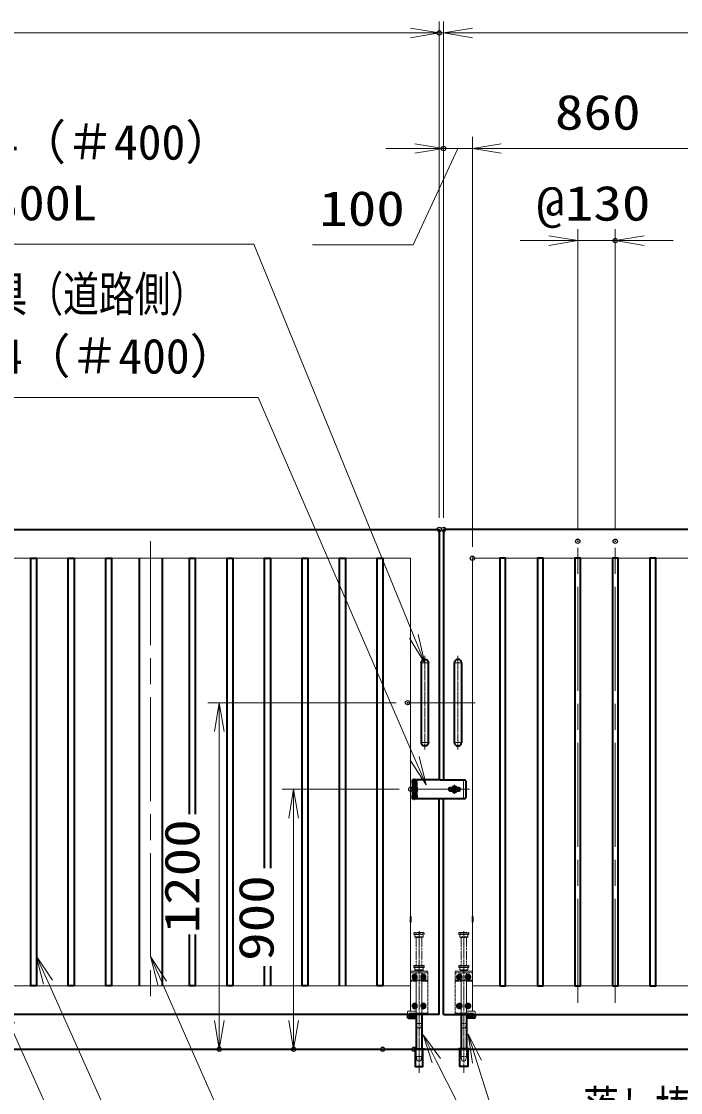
# Model space of a CAD drawing. Units: millimetres at full size. Extents: x -11880 to 11880, y -8400 to 8400.
# Drawn here: x 283 to 2567, y -979 to 2729 of the extents above; entities that cross this region are included whole.
import ezdxf
from ezdxf.enums import TextEntityAlignment as Align

# ---------------------------------------------------------------- set-up
doc = ezdxf.new("R2010")
doc.units = ezdxf.units.MM
doc.header["$LTSCALE"] = 30
doc.header["$PDMODE"] = 32
doc.header["$PDSIZE"] = 15
for name, pattern in [('DASHED', [7.5, 6, -1.5]), ('USER1', [18, 12, -1.5, 3, -1.5]), ('USER2', [9, 6, -0.75, 1.5, -0.75]), ('USER3', [1.125, 0.75, -0.125, 0.125, -0.125])]:
    doc.linetypes.add(name, pattern=pattern)
for name, color, linetype, lineweight in [('0-1_外形線', 7, 'Continuous', 35), ('0-2_軸線', 200, 'USER1', 15), ('0-3_細線', 2, 'Continuous', 35), ('0-4_寸法線', 4, 'Continuous', 18), ('0-5_0', 7, 'Continuous', 18), ('0-7_隠れ線', 140, 'DASHED', 18), ('0-9_01', 7, 'Continuous', 18), ('0-A_AM_0N', 7, 'Continuous', 50), ('0-B_AM_7N', 6, 'USER2', 18), ('0-C_想像線', 112, 'USER3', 15)]:
    doc.layers.add(name, color=color, linetype=linetype, lineweight=lineweight)
doc.layers.add('0-6_Defpoints', color=7, linetype='Continuous')
doc.styles.add('ＭＳ ゴシック', font='')
doc.styles.get('ＭＳ ゴシック').set_extended_font_data('MS Gothic')

# ---------------------------------------------------------------- blocks, each defined once
blk = doc.blocks.new('S235')
at = {"layer": '0-4_寸法線'}
for points in [[(11143921.4, 86175870.4), (11112649.4, 86175870.4), (11080065, 86248624.9), (11078838.7, 86251362.8)], [(11080521.3, 86248829.2), (11078838.7, 86251362.8), (11079608.6, 86248420.5)]]:
    blk.add_lwpolyline(points, dxfattribs=at)
at = {"layer": '0-4_寸法線', "color": 254, "style": 'ＭＳ ゴシック', "width": 1.2}
for s, p in [('STKR400', (11116417.4, 86183570.9)), ('100x50x2.3t', (11115985.4, 86177270.9))]:
    blk.add_text(s, height=3637, dxfattribs=at).set_placement(p, align=Align.BOTTOM_LEFT)
blk = doc.blocks.new('S236')
at = {"layer": '0-4_寸法線'}
for points in [[(11139950.3, 86191600), (11111558.3, 86191600), (11083995.4, 86253084.1), (11082768.2, 86255821.6)], [(11084451.6, 86253288.6), (11082768.2, 86255821.6), (11083539.1, 86252879.6)]]:
    blk.add_lwpolyline(points, dxfattribs=at)
at = {"layer": '0-4_寸法線', "color": 254, "style": 'ＭＳ ゴシック', "width": 1.2}
for s, p in [('STKMR290', (11115326.3, 86199300.5)), ('30x20x1.6t', (11115326.3, 86193000.5))]:
    blk.add_text(s, height=3637, dxfattribs=at).set_placement(p, align=Align.BOTTOM_LEFT)
blk = doc.blocks.new('S237')
at = {"layer": '0-4_寸法線'}
for points in [[(11144952.3, 86207352.7), (11115984.3, 86207352.7), (11095862.1, 86252994), (11094651.9, 86255739)], [(11096319.6, 86253195.7), (11094651.9, 86255739), (11095404.6, 86252792.2)]]:
    blk.add_lwpolyline(points, dxfattribs=at)
at = {"layer": '0-4_寸法線', "color": 254, "style": 'ＭＳ ゴシック', "width": 1.2}
for s, p in [('STKMR370', (11119752.3, 86215053.3)), ('80x40x2.3t', (11119752.3, 86208753.3))]:
    blk.add_text(s, height=3637, dxfattribs=at).set_placement(p, align=Align.BOTTOM_LEFT)
blk = doc.blocks.new('_Open')
at = {"layer": '0-5_0', "color": 4}
blk.add_line((-30, 5), (0, 0), dxfattribs=at)
blk.add_lwpolyline([(-30, -5), (0, 0), (-30, 0)], dxfattribs=at)
blk = doc.blocks.new('A$C130E4F3B')
at = {"layer": '0-1_外形線'}
for p, q in [((-375, -4125), (-375, 4125)), ((375, 4125), (375, -4125))]:
    blk.add_line(p, q, dxfattribs=at)
for centre, start, end in [((0, 4125), 0, 180), ((0, -4125), 180, 0)]:
    blk.add_arc(centre, 375, start, end, dxfattribs=at)
at = {"layer": '0-2_軸線'}
for p, q in [((0, 4877.9), (0, -4877.9)), ((0, 4125), (-412.5, 4125)), ((0, 4125), (412.5, 4125)), ((0, -4125), (-412.5, -4125)), ((0, -4125), (412.5, -4125))]:
    blk.add_line(p, q, dxfattribs=at)
at = {"layer": '0-2_軸線', "linetype": 'USER2'}
blk.add_line((-1779.7, 0), (1779.7, 0), dxfattribs=at)
blk = doc.blocks.new('U111')
at = {"layer": '0-A_AM_0N'}
blk.add_lwpolyline([(645, 3787.4), (450, 3674.8), (255, 3787.4), (255, 4012.6), (450, 4125.2), (645, 4012.6)], close=True, dxfattribs=at)
blk.add_circle((450, 3900), 195, dxfattribs=at)
blk.add_circle((450, 3900), 195, dxfattribs=at)
at = {"layer": '0-B_AM_7N'}
for p, q in [((697.7, 3900), (202.3, 3900)), ((450, 4147.7), (450, 3652.3))]:
    blk.add_line(p, q, dxfattribs=at)
blk = doc.blocks.new('U112')
at = {"layer": '0-A_AM_0N'}
blk.add_lwpolyline([(-255, 3787.4), (-450, 3674.8), (-645, 3787.4), (-645, 4012.6), (-450, 4125.2), (-255, 4012.6)], close=True, dxfattribs=at)
blk.add_circle((-450, 3900), 195, dxfattribs=at)
blk.add_circle((-450, 3900), 195, dxfattribs=at)
at = {"layer": '0-B_AM_7N'}
for p, q in [((-202.3, 3900), (-697.7, 3900)), ((-450, 4147.7), (-450, 3652.3))]:
    blk.add_line(p, q, dxfattribs=at)
blk = doc.blocks.new('U113')
at = {"layer": '0-A_AM_0N'}
blk.add_lwpolyline([(645, 787.4), (450, 674.8), (255, 787.4), (255, 1012.6), (450, 1125.2), (645, 1012.6)], close=True, dxfattribs=at)
blk.add_circle((450, 900), 195, dxfattribs=at)
blk.add_circle((450, 900), 195, dxfattribs=at)
at = {"layer": '0-B_AM_7N'}
for p, q in [((450, 1147.7), (450, 652.3)), ((697.7, 900), (202.3, 900))]:
    blk.add_line(p, q, dxfattribs=at)
blk = doc.blocks.new('U114')
at = {"layer": '0-A_AM_0N'}
blk.add_lwpolyline([(-255, 787.4), (-450, 674.8), (-645, 787.4), (-645, 1012.6), (-450, 1125.2), (-255, 1012.6)], close=True, dxfattribs=at)
blk.add_circle((-450, 900), 195, dxfattribs=at)
blk.add_circle((-450, 900), 195, dxfattribs=at)
at = {"layer": '0-B_AM_7N'}
for p, q in [((-450, 1147.7), (-450, 652.3)), ((-202.3, 900), (-697.7, 900))]:
    blk.add_line(p, q, dxfattribs=at)
blk = doc.blocks.new('A$C7BA44824')
at = {"layer": '0-1_外形線'}
for p, q in [((-285, 0), (-285, -3540)), ((285, 0), (285, -3540)), ((1185, 0), (1185, -270)), ((1095, -360), (285, -360))]:
    blk.add_line(p, q, dxfattribs=at)
for points in [[(975, 0), (975, -150), (285, -150)], [(408, -3600), (408, -5400), (-408, -5400), (-408, -3600)]]:
    blk.add_lwpolyline(points, dxfattribs=at)
blk.add_lwpolyline([(525, -3540), (-525, -3540), (-525, -3600), (525, -3600)], close=True, dxfattribs=at)
blk.add_arc((1095, -270), 90, 270, 0, dxfattribs=at)
at = {"layer": '0-2_軸線'}
blk.add_line((0, -6032.5), (0, 8659.7), dxfattribs=at)
at = {"layer": '0-7_隠れ線'}
for p, q in [((-900, 4500), (900, 4500)), ((-900, 0), (-900, 4500)), ((-495, 5100), (-525, 5070)), ((-525, 4920), (-525, 5070)), ((525, 5070), (-525, 5070)), ((-495, 4890), (-525, 4920)), ((-525, 4920), (525, 4920)), ((-495, 5100), (495, 5100)), ((495, 4890), (-495, 4890)), ((-420, 4650), (-420, 4890)), ((-420, 4650), (-360, 4590)), ((420, 4650), (-420, 4650)), ((360, 4590), (-360, 4590)), ((-285, 4500), (-285, 4590)), ((285, 4590), (285, 4500)), ((420, 4650), (360, 4590)), ((420, 4650), (420, 4890)), ((495, 5100), (525, 5070)), ((525, 4920), (495, 4890)), ((525, 4920), (525, 5070)), ((900, 4500), (900, 360)), ((900, 4350), (-900, 4350)), ((-900, 3570), (-232.9, 3570)), ((-900, 3480), (-211.7, 3480)), ((-285, 4350), (-285, 3570)), ((-285, 3480), (-285, 150)), ((-119.3, 3626.8), (-232.9, 3570)), ((-79, 3546.3), (-211.7, 3480)), ((-119.3, 3626.8), (-79, 3546.3)), ((119.3, 3626.8), (79, 3546.3)), ((79, 3546.3), (211.7, 3480)), ((232.9, 3570), (119.3, 3626.8)), ((211.7, 3480), (900, 3480)), ((900, 3570), (232.9, 3570)), ((285, 4350), (285, 4029.9)), ((285, 3770.1), (285, 3570)), ((285, 3480), (285, 150)), ((-120, 150), (-900, 150)), ((-120, 0), (-900, 0)), ((-120, 150), (-120, 0)), ((120, 0), (-120, 0)), ((900, 150), (120, 150)), ((120, 150), (120, 0)), ((900, 0), (120, 0)), ((285, 360), (1095, 360)), ((900, 150), (900, 0)), ((1185, 270), (1185, 0)), ((-180, -1380), (-285, -930)), ((285, -930), (-285, -930)), ((180, -1380), (285, -930)), ((180, -1380), (-180, -1380)), ((-378, -5400), (-378, -3600)), ((-375, -3600), (-375, -3540)), ((-285, -4350), (-285, -3540)), ((-180, -4800), (-285, -4350)), ((285, -4350), (-285, -4350)), ((180, -4800), (285, -4350)), ((285, -3540), (285, -4350)), ((375, -3600), (375, -3540)), ((378, -5400), (378, -3600)), ((180, -4800), (-180, -4800))]:
    blk.add_line(p, q, dxfattribs=at)
blk.add_lwpolyline([(285, 150), (975, 150), (975, 0)], dxfattribs=at)
blk.add_arc((1095, 270), 90, 0, 90, dxfattribs=at)
at = {"layer": '0-C_想像線'}
for p, q in [((-495, 8520), (-525, 8490)), ((-525, 8340), (-525, 8490)), ((525, 8490), (-525, 8490)), ((-495, 8310), (-525, 8340)), ((-525, 8340), (525, 8340)), ((-495, 8520), (495, 8520)), ((495, 8310), (-495, 8310)), ((-420, 8070), (-420, 8310)), ((-420, 8070), (-360, 8010)), ((420, 8070), (-420, 8070)), ((360, 8010), (-360, 8010)), ((-285, 5100), (-285, 8010)), ((285, 5100), (285, 8010)), ((420, 8070), (360, 8010)), ((420, 8070), (420, 8310)), ((495, 8520), (525, 8490)), ((525, 8340), (495, 8310)), ((525, 8340), (525, 8490))]:
    blk.add_line(p, q, dxfattribs=at)
at = {"layer": '0-A_AM_0N'}
for name in ['U112', 'U111', 'U114', 'U113']:
    blk.add_blockref(name, (0, 0), dxfattribs=at)
blk = doc.blocks.new('S246')
at = {"layer": '0-4_寸法線'}
for points in [[(11066508.2, 86329713.7), (11105383.4, 86329713.7), (11122020.2, 86288997.8), (11123155, 86286220.7)], [(11121557.4, 86288808.7), (11123155, 86286220.7), (11122483.1, 86289186.9)]]:
    blk.add_lwpolyline(points, dxfattribs=at)
at = {"layer": '0-4_寸法線', "color": 254, "style": 'ＭＳ ゴシック'}
for s, width, p in [('両取手', 0.75, (11066508.2, 86343865.5)), ('φ25-300L', 1.1, (11065903.4, 86331114.3))]:
    blk.add_text(s, height=3637, dxfattribs=dict(at, width=width)).set_placement(p, align=Align.BOTTOM_LEFT)
blk.add_text('SUS304（＃400）', height=3637, dxfattribs=at).set_placement((11066076.2, 86337414.3), align=Align.BOTTOM_LEFT)
blk = doc.blocks.new('S247')
at = {"layer": '0-4_寸法線'}
for points in [[(11166818.1, 86223083), (11135430.9, 86223083), (11128582.6, 86244807.6), (11127680.7, 86247668.8)], [(11129059.5, 86244957.9), (11127680.7, 86247668.8), (11128105.8, 86244657.2)]]:
    blk.add_lwpolyline(points, dxfattribs=at)
at = {"layer": '0-4_寸法線', "color": 254, "style": 'ＭＳ ゴシック'}
for s, width, p in [('落し棒（建物側）', 0.75, (11139630.9, 86237083.6)), ('SUS304 φ19', 1.1, (11139198.9, 86230783.6)), ('電解研磨', 0.75, (11139630.9, 86224483.6))]:
    blk.add_text(s, height=3637, dxfattribs=dict(at, width=width)).set_placement(p, align=Align.BOTTOM_LEFT)
blk = doc.blocks.new('S248')
at = {"layer": '0-4_寸法線'}
for points in [[(11066963.3, 86313792), (11105838.5, 86313792), (11122101.9, 86276328.4), (11123296.5, 86273576.5)], [(11121643.3, 86276129.3), (11123296.5, 86273576.5), (11122560.6, 86276527.5)]]:
    blk.add_lwpolyline(points, dxfattribs=at)
at = {"layer": '0-4_寸法線', "color": 254, "style": 'ＭＳ ゴシック', "width": 0.75}
blk.add_text('打掛金具（道路側）', height=3637, dxfattribs=at).set_placement((11066963.3, 86321643.8), align=Align.BOTTOM_LEFT)
at = {"layer": '0-4_寸法線', "color": 254, "style": 'ＭＳ ゴシック'}
blk.add_text('SUS304（＃400）', height=3637, dxfattribs=at).set_placement((11066531.3, 86315192.6), align=Align.BOTTOM_LEFT)
blk = doc.blocks.new('S249')
at = {"layer": '0-4_寸法線'}
for points in [[(11135430.9, 86223083), (11124352.4, 86244919), (11122995.1, 86247594.4)], [(11124798.3, 86245145.2), (11122995.1, 86247594.4), (11123906.5, 86244692.8)]]:
    blk.add_lwpolyline(points, dxfattribs=at)

msp = doc.modelspace()

# ---------------------------------------------------------------- linework, layer by layer
at = {"layer": '0-1_外形線'}
for p, q in [((690.54, 870.69), (690.54, -609.31)), ((770.54, 870.69), (770.54, -609.31)), ((1733.4, 103.19), (1653.04, 103.19)), ((1733.4, 103.19), (1819.04, 103.19)), ((1734.4, 103.19), (1739.4, 103.19)), ((1774.38, 75.69), (1768.04, 75.69)), ((1798.04, 75.69), (1791.7, 75.69)), ((1823.04, 99.19), (1819.04, 103.19)), ((1823.04, 99.19), (1823.04, 42.19)), ((1650.04, 63.19), (1650.04, 57.44)), ((1819.04, 38.19), (1653.04, 38.19)), ((1730.54, -709.31), (1730.54, 38.19)), ((1745.54, -709.31), (1745.54, 38.19)), ((1768.04, 65.69), (1774.38, 65.69)), ((1769.04, 73.19), (1770.79, 73.19)), ((1769.04, 68.19), (1769.04, 73.19)), ((1769.04, 68.19), (1770.79, 68.19)), ((1770.79, 73.19), (1797.04, 73.19)), ((1797.04, 68.19), (1770.79, 68.19)), ((1791.7, 65.69), (1798.04, 65.69)), ((1797.04, 68.19), (1797.04, 73.19)), ((1819.04, 38.19), (1823.04, 42.19)), ((1630.54, -369.81), (1630.54, -388.81)), ((1845.54, -369.81), (1845.54, -388.81)), ((1125.54, -609.31), (1125.54, -541.08)), ((1145.54, -541.08), (1145.54, -609.31)), ((1730.54, -709.31), (-269.46, -709.31)), ((1745.54, -709.31), (3745.54, -709.31)), ((-899.46, -829.31), (4375.54, -829.31))]:
    msp.add_line(p, q, dxfattribs=at)
for points in [[(-269.46, 970.69), (1730.54, 970.69), (1730.54, 103.19)], [(3745.54, 970.69), (1745.54, 970.69), (1745.54, 103.19)], [(865.54, -15.37), (865.54, 870.69), (885.54, 870.69), (885.54, -15.37)], [(1125.54, -202.63), (1125.54, 870.69), (1145.54, 870.69), (1145.54, -202.63)], [(1385.54, -609.31), (1385.54, 870.69), (1405.54, 870.69), (1405.54, -609.31)], [(885.54, -431.98), (885.54, -609.31), (865.54, -609.31), (865.54, -431.98)]]:
    msp.add_lwpolyline(points, dxfattribs=at)
for points in [[(335.54, -609.31), (315.54, -609.31), (315.54, 870.69), (335.54, 870.69)], [(465.54, -609.31), (445.54, -609.31), (445.54, 870.69), (465.54, 870.69)], [(595.54, -609.31), (575.54, -609.31), (575.54, 870.69), (595.54, 870.69)], [(1015.54, -609.31), (995.54, -609.31), (995.54, 870.69), (1015.54, 870.69)], [(1275.54, -609.31), (1255.54, -609.31), (1255.54, 870.69), (1275.54, 870.69)], [(1535.54, -609.31), (1515.54, -609.31), (1515.54, 870.69), (1535.54, 870.69)], [(1940.54, -609.31), (1960.54, -609.31), (1960.54, 870.69), (1940.54, 870.69)], [(2070.54, -609.31), (2090.54, -609.31), (2090.54, 870.69), (2070.54, 870.69)], [(2200.54, -609.31), (2220.54, -609.31), (2220.54, 870.69), (2200.54, 870.69)], [(2330.54, -609.31), (2350.54, -609.31), (2350.54, 870.69), (2330.54, 870.69)], [(2460.54, -609.31), (2480.54, -609.31), (2480.54, 870.69), (2460.54, 870.69)]]:
    msp.add_lwpolyline(points, close=True, dxfattribs=at)
for centre, radius, start, end in [((1768.04, 70.69), 5, 90, 270), ((1783.04, 70.69), 10, 30, 150), ((1798.04, 70.69), 5, 270, 90), ((1783.04, 70.69), 10, 210, 330)]:
    msp.add_arc(centre, radius, start, end, dxfattribs=at)
at = {"layer": '0-2_軸線'}
for p, q in [((730.54, 929.69), (730.54, -668.31)), ((2210.54, -668.31), (2210.54, 929.69)), ((2340.54, -668.31), (2340.54, 929.69)), ((1644.04, 108.07), (1644.04, 33.31)), ((1783.04, 55.37), (1783.04, 86)), ((1835.72, 70.69), (1632.21, 70.69))]:
    msp.add_line(p, q, dxfattribs=at)
at = {"layer": '0-3_細線'}
for p, q in [((1650.04, 103.19), (1638.04, 103.19)), ((1638.04, 91.69), (1653.04, 91.69)), ((1638.04, 91.69), (1638.04, 78.19)), ((1638.04, 78.19), (1653.04, 78.19)), ((1638.04, 63.69), (1638.04, 77.69)), ((1638.04, 77.69), (1653.04, 77.69)), ((1650.04, 92.19), (1650.04, 103.19)), ((1650.04, 103.19), (1653.04, 103.19)), ((1650.04, 91.69), (1650.04, 78.19)), ((1650.04, 63.69), (1650.04, 77.69)), ((1653.04, 91.69), (1653.04, 103.19)), ((1653.04, 77.69), (1653.04, 92.19)), ((1653.04, 78.19), (1653.04, 63.19)), ((1653.04, 63.69), (1638.04, 63.69)), ((1653.04, 63.19), (1638.04, 63.19)), ((1638.04, 63.19), (1638.04, 49.69)), ((1638.04, 49.69), (1653.04, 49.69)), ((1638.04, 49.19), (1653.04, 49.19)), ((1653.04, 38.19), (1644.04, 38.19)), ((1650.04, 57.44), (1650.04, 49.69)), ((1650.04, 38.19), (1650.04, 49.19)), ((1653.04, 49.19), (1653.04, 63.69)), ((1653.04, 49.69), (1653.04, 38.19)), ((1738.04, -829.31), (2222.39, -829.31))]:
    msp.add_line(p, q, dxfattribs=at)
for points in [[(1653.04, 92.19), (1638.04, 92.19), (1638.04, 103.19)], [(1644.04, 38.19), (1638.04, 38.19), (1638.04, 49.19)]]:
    msp.add_lwpolyline(points, dxfattribs=at)
at = {"layer": '0-4_寸法線'}
for p, q in [((1730.54, 1010.69), (1730.54, 2729.25)), ((1730.54, 1010.69), (1730.54, 2729.25)), ((1745.54, 1010.69), (1745.54, 2729.25)), ((1745.54, 1010.69), (1745.54, 2729.25)), ((1730.54, 2689.25), (-269.46, 2689.25)), ((1630.54, 2689.25), (1530.54, 2689.25)), ((1745.54, 2689.25), (1730.54, 2689.25)), ((1745.54, 2689.25), (3745.54, 2689.25)), ((1845.54, 2689.25), (1945.54, 2689.25)), ((1745.54, 1010.69), (1745.54, 2329.25)), ((1845.54, 910.69), (1845.54, 2329.25)), ((1845.54, 910.69), (1845.54, 2329.25)), ((1645.54, 2289.25), (1545.54, 2289.25)), ((1845.54, 2289.25), (1745.54, 2289.25)), ((1845.54, 2289.25), (2705.54, 2289.25)), ((1945.54, 2289.25), (2045.54, 2289.25)), ((2605.54, 2289.25), (2505.54, 2289.25)), ((2210.54, 969.69), (2210.54, 2010.44)), ((2340.54, 969.69), (2340.54, 2010.44)), ((2110.54, 1970.44), (2010.54, 1970.44)), ((2210.54, 1970.44), (2340.54, 1970.44)), ((2440.54, 1970.44), (2540.54, 1970.44)), ((1581.21, 370.69), (928.63, 370.69)), ((968.63, 370.69), (968.63, -829.31)), ((1592.21, 70.69), (1185.92, 70.69)), ((1225.92, 70.69), (1225.92, -829.31)), ((1603.04, -829.31), (928.63, -829.31)), ((1494.62, -829.31), (1185.92, -829.31))]:
    msp.add_line(p, q, dxfattribs=at)
msp.add_lwpolyline([(1795.54, 2289.25), (1640.36, 1956.17), (1291.56, 1956.17)], dxfattribs=at)
at = {"layer": '0-5_0'}
for p, q in [((1630.54, 870.69), (-169.46, 870.69)), ((1630.54, -369.81), (1630.54, 870.69)), ((1845.54, -369.81), (1845.54, 870.69)), ((1845.54, 870.69), (3645.54, 870.69))]:
    msp.add_line(p, q, dxfattribs=at)
for points in [[(-169.46, 870.69), (-169.46, -609.31), (1630.54, -609.31), (1630.54, -388.81)], [(3645.54, 870.69), (3645.54, -609.31), (1845.54, -609.31), (1845.54, -388.81)]]:
    msp.add_lwpolyline(points, dxfattribs=at)
at = {"layer": '0-6_Defpoints'}
for p in [(1730.54, 2689.25), (1745.54, 2289.25), (2340.54, 1970.44), (1730.54, 970.69), (1745.54, 970.69), (2210.54, 929.69), (2340.54, 929.69), (1845.54, 870.69), (1621.21, 370.69), (1632.21, 70.69), (968.63, -829.31), (1225.92, -829.31), (1534.62, -829.31), (1643.04, -829.31)]:
    msp.add_point(p, dxfattribs=at)
at = {"layer": '0-7_隠れ線'}
for p, q in [((1641.04, 92.19), (1641.04, 103.19)), ((1641.04, 78.19), (1641.04, 91.69)), ((1641.04, 63.69), (1641.04, 77.69)), ((1647.04, 103.19), (1647.04, 92.19)), ((1647.04, 78.19), (1647.04, 91.69)), ((1647.04, 77.69), (1647.04, 63.69)), ((1641.04, 49.69), (1641.04, 63.19)), ((1641.04, 38.19), (1641.04, 49.19)), ((1647.04, 49.69), (1647.04, 63.19)), ((1647.04, 49.19), (1647.04, 38.19))]:
    msp.add_line(p, q, dxfattribs=at)
at = {"layer": '0-7_隠れ線', "linetype": 'Continuous'}
for start, end in [(24.62432, 155.37568), (204.62432, 335.37568)]:
    msp.add_arc((1783.04, 70.69), 6, start, end, dxfattribs=at)
at = {"layer": '0-9_01', "color": 4}
msp.add_line((1814.53, 101.5), (1814.53, 40.34), dxfattribs=at)

# ---------------------------------------------------------------- block references
at = {"layer": '0-1_外形線', "yscale": 0.03333333}
for name, p, xscale in [('A$C130E4F3B', (1680.54, 370.69), -0.03333333), ('A$C130E4F3B', (1795.54, 370.69), 0.03333333), ('A$C7BA44824', (1660.54, -709.31), -0.03333333), ('A$C7BA44824', (1815.54, -709.31), 0.03333333)]:
    msp.add_blockref(name, p, dxfattribs=dict(at, xscale=xscale))
at = {"layer": '0-4_寸法線'}
for name, p, xscale, yscale in [('_Open', (1730.54, 2689.25), 3.333333, 3.333333), ('_Open', (1730.54, 2689.25), 3.333333, 3.333333), ('S246', (-369091.3, -2875699.17), 0.03333333, 0.03333333), ('_Open', (1745.54, 2289.25), 3.333333, 3.333333), ('_Open', (2210.54, 1970.44), 3.333333, 3.333333), ('S248', (-369091.3, -2875699.17), 0.03333333, 0.03333333), ('S236', (-369091.3, -2875699.17), 0.03333333, 0.03333333), ('S237', (-369091.3, -2875699.17), 0.03333333, 0.03333333), ('S235', (-369091.3, -2875699.17), 0.03333333, 0.03333333), ('S247', (-369091.3, -2875699.17), 0.03333333, 0.03333333), ('S249', (-369091.3, -2875699.17), 0.03333333, 0.03333333)]:
    msp.add_blockref(name, p, dxfattribs=dict(at, xscale=xscale, yscale=yscale))
at = {"layer": '0-4_寸法線', "xscale": 3.333333, "yscale": 3.333333}
for p, rotation in [((1745.54, 2689.25), 180), ((1745.54, 2689.25), 180), ((1845.54, 2289.25), 180), ((1845.54, 2289.25), 180), ((2340.54, 1970.44), 180), ((968.63, 370.69), 90), ((1225.92, 70.69), 90), ((968.63, -829.31), 270), ((1225.92, -829.31), 270)]:
    msp.add_blockref('_Open', p, dxfattribs=dict(at, rotation=rotation))

# ---------------------------------------------------------------- texts
at = {"layer": '0-4_寸法線', "color": 254, "style": 'ＭＳ ゴシック', "width": 1.2}
for s, p in [('860', (2131.54, 2317.94)), ('@130', (2066.74, 2003.12)), ('100', (1314.76, 1984.86))]:
    msp.add_text(s, height=121.2, dxfattribs=at).set_placement(p, align=Align.BOTTOM_LEFT)
for s, p in [('1200', (935.94, -428.51)), ('900', (1193.24, -523.31))]:
    msp.add_text(s, height=121.2, rotation=90, dxfattribs=at).set_placement(p, align=Align.BOTTOM_LEFT)

doc.saveas('drawing.dxf')
